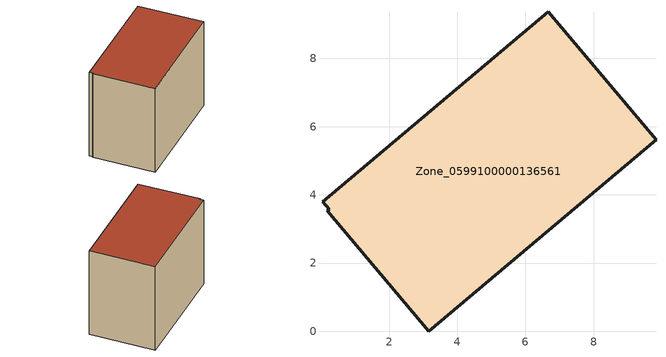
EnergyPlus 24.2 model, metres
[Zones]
Zone_0599100000136561
 floor ground (C_G): 0.05,3.8 6.67,9.37 9.83,5.61 3.16,0 0.19,3.53 0.24,3.57 z0
 wall outside (C_F): 9.83,5.61 6.67,9.37 0.05,3.8 0.24,3.57 0.19,3.53 3.16,0 9.83,5.61 z0:6.93
 roof outside (C_R): 6.67,9.37 0.05,3.8 0.24,3.57 0.19,3.53 3.16,0 9.83,5.61 z6.93
[BUILDING]
Pand.0599100000136561: North Axis=0; Terrain=City; Loads Convergence Tolerance Value=0.04; Temperature Convergence Tolerance Value=0.4; Solar Distribution=FullExterior; Maximum Number of Warmup Days=25; Minimum Number of Warmup Days=1
[Site:Location]
Rotterdam.The.Hague.AP_ZH_NLD Design_Conditions: Latitude=51.96; Longitude=4.45; Time Zone=1; Elevation=-4.5
[SITE:GROUNDTEMPERATURE:BUILDINGSURFACE]
18, 18, 18, 18, 18, 18, 18, 18, 18, 18, 18, 18
[MATERIAL] Thermal Absorptance=0.9; Solar Absorptance=0.7; Visible Absorptance=0.7
Name | Roughness | Thickness | Conductivity | Density | Specific Heat
G.TI.1946 | MediumSmooth | 0.15 | 1 | 540 | 1210
F.TI.1946 | Rough | 0.3 | 0.857143 | 1920 | 840
R.TI.1946 | MediumRough | 0.2 | 0.1 | 1500 | 1000
[CONSTRUCTION]
C_G: G.TI.1946
C_F: F.TI.1946
C_R: R.TI.1946
[ZONE]
Zone_0599100000136561: Type=1; Multiplier=1; Ceiling Height=Autocalculate; Volume=Autocalculate; Floor Area=autocalculate; Part of Total Floor Area=Yes
[ZONEINFILTRATION:DESIGNFLOWRATE]
Infil_Zone_0599100000136561: Zone or ZoneList or Space or SpaceList=Zone_0599100000136561; Schedule=AlwaysOn; Design Flow Rate Calculation Method=Flow/Area; Flow Rate per Floor Area=0.003; Constant Term Coefficient=1; Temperature Term Coefficient=0; Velocity Term Coefficient=0; Velocity Squared Term Coefficient=0
[HVACTEMPLATE:ZONE:IDEALLOADSAIRSYSTEM]
Zone_0599100000136561: Maximum Heating Supply Air Temperature=50; Minimum Cooling Supply Air Temperature=13; Maximum Heating Supply Air Humidity Ratio=0.0156; Minimum Cooling Supply Air Humidity Ratio=0.0077; Heating Limit=NoLimit; Cooling Limit=NoLimit; Dehumidification Control Type=ConstantSensibleHeatRatio; Cooling Sensible Heat Ratio=0.7; Dehumidification Setpoint=60; Humidification Control Type=None; Humidification Setpoint=30; Outdoor Air Method=None; Outdoor Air Flow Rate per Person=0.00944; Outdoor Air Flow Rate per Zone Floor Area=0; Outdoor Air Flow Rate per Zone=0; Demand Controlled Ventilation Type=None; Outdoor Air Economizer Type=NoEconomizer; Heat Recovery Type=None; Sensible Heat Recovery Effectiveness=0.7; Latent Heat Recovery Effectiveness=0.65
[ZONECONTROL:THERMOSTAT]
ThermostatControl_Zone_0599100000136561: Zone or ZoneList=Zone_0599100000136561; Control Type Schedule=DualSetpointControlType; Control 1=Thermostat_Zone_0599100000136561; Temperature Difference Between Cutout And Setpoint=0
[THERMOSTATSETPOINT:DUALSETPOINT]
Thermostat_Zone_0599100000136561: Heating Setpoint Temperature Schedule=HeatingSetpoint_Zone_0599100000136561; Cooling Setpoint Temperature Schedule=CoolingSetpoint_Zone_0599100000136561
[SCHEDULE:COMPACT]
HeatingSetpoint_Zone_0599100000136561: Through: 12/31, For: AllDays, Until: 24:00, 21
CoolingSetpoint_Zone_0599100000136561: Through: 12/31, For: AllDays, Until: 24:00, 24
DualSetpointControlType: Through: 12/31, For: AllDays, Until: 24:00, 4
AlwaysOn: Through: 12/31, For: AllDays, Until: 24:00, 1
